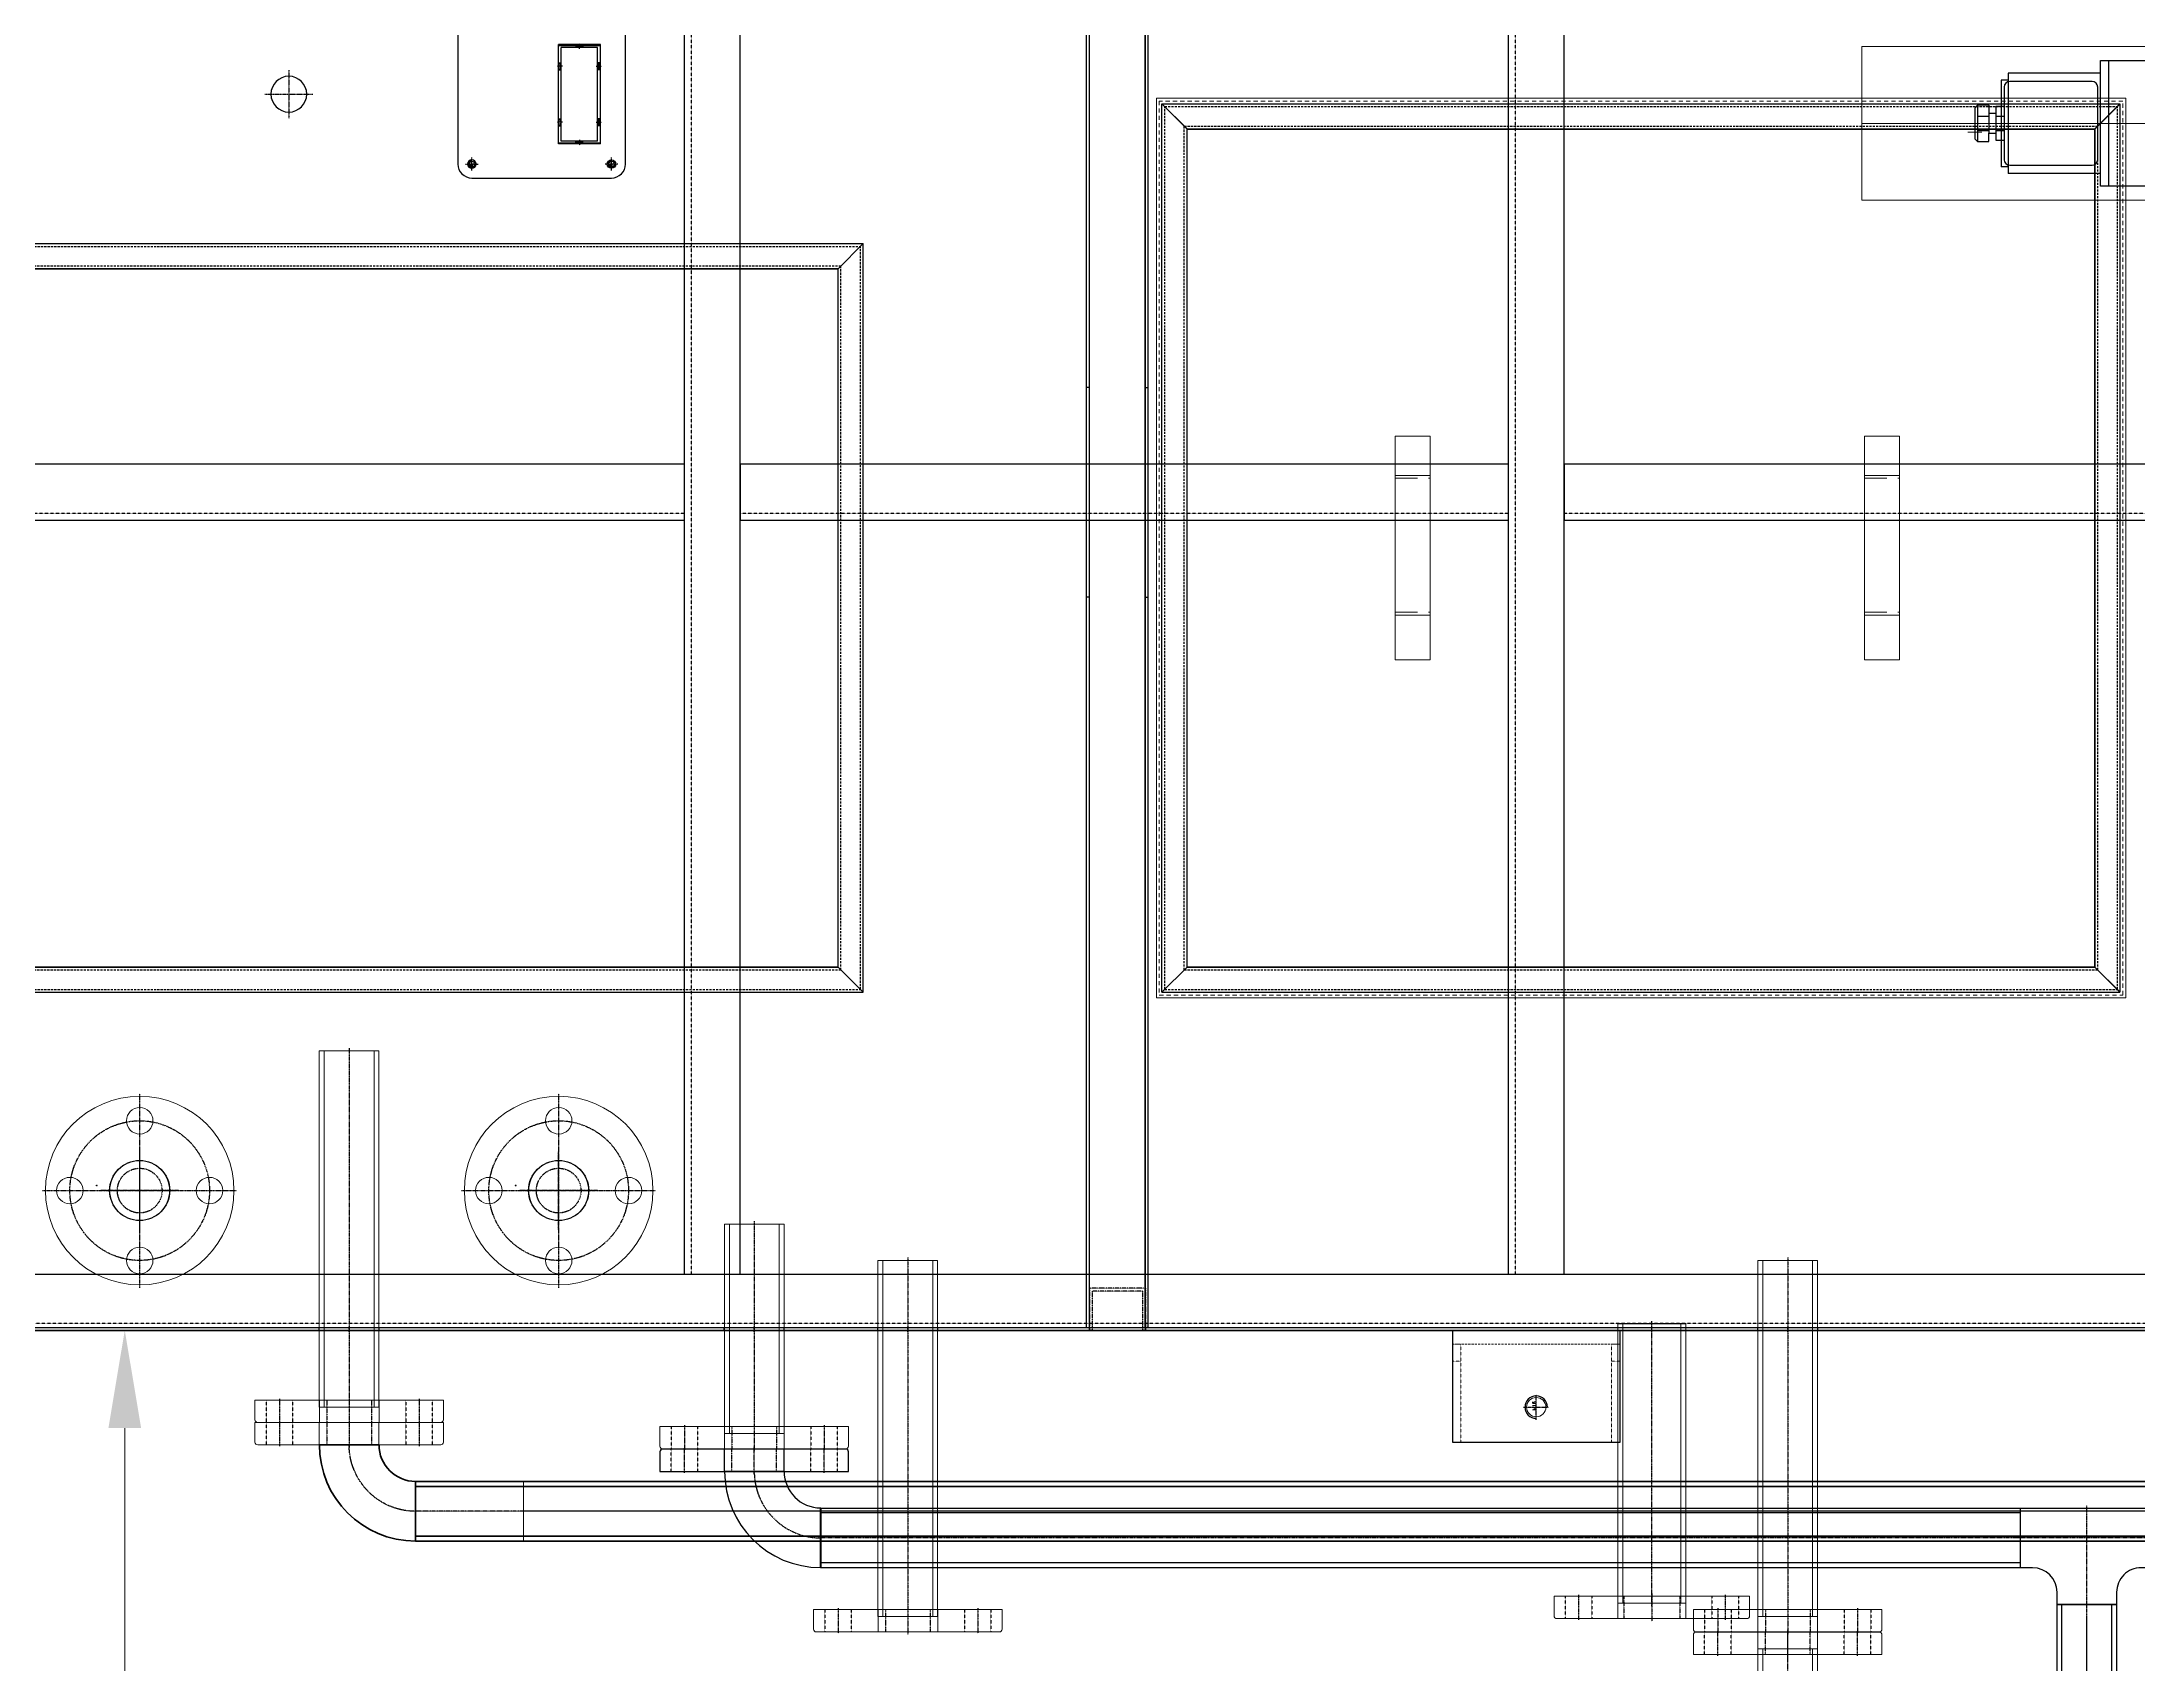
# Model space of a CAD drawing. Header units: millimetres. Extents: x -32759 to 129432, y 390 to 54305.
# Drawn here: x 14032 to 15533, y 27868 to 29030 of the extents above; entities that cross this region are included whole.
import ezdxf

# ---------------------------------------------------------------- set-up
doc = ezdxf.new("R2010")
doc.units = ezdxf.units.MM
for name, pattern in [('CENTER', [2, 1.25, -0.25, 0.25, -0.25]), ('H10', [1.75, 1, -0.75]), ('HIDDEN', [0.375, 0.25, -0.125]), ('HIDDEN2', [4.7625, 3.175, -1.5875]), ('PHANTOM', [2.5, 1.25, -0.25, 0.25, -0.25, 0.25, -0.25])]:
    doc.linetypes.add(name, pattern=pattern)
for name, color, linetype in [('01a', 8, 'Continuous'), ('01b', 30, 'Continuous'), ('01d', 211, 'Continuous'), ('01h', 60, 'Continuous'), ('01j', 243, 'Continuous'), ('02', 2, 'PHANTOM'), ('04', 111, 'Continuous'), ('07', 60, 'Continuous'), ('BOM-UDEF', 3, 'Continuous'), ('CL', 1, 'CENTER'), ('FL', 3, 'Continuous'), ('HL', 2, 'HIDDEN'), ('PL', 5, 'PHANTOM'), ('외형선', 3, 'Continuous')]:
    doc.layers.add(name, color=color, linetype=linetype)
doc.layers.add('08 소재', color=7, linetype='Continuous', lineweight=60, true_color=0xeb9514)
for name, color, linetype, lineweight in [('1-senter', 1, 'CENTER', 15), ('2은선', 2, 'HIDDEN', 18), ('_BODY', 7, 'Continuous', 13)]:
    doc.layers.add(name, color=color, linetype=linetype, lineweight=lineweight)
doc.styles.add('ROAMNS', font='romans.shx', dxfattribs={"width": 0.8, "bigfont": 'whgtxt.shx'})
doc.styles.add('한글', font='romans.shx', dxfattribs={"height": 4, "bigfont": 'whgtxt.shx'})
doc.dimstyles.new('20 작은 한덕_도면칫수', dxfattribs={"dimscale": 20, "dimtxt": 3.3, "dimasz": 3.5, "dimexe": 0.65, "dimexo": 1.25, "dimgap": 1, "dimtad": 1, "dimdec": 0, "dimdsep": 46, "dimtxsty": 'ROAMNS', "dimcen": 0, "dimclrd": 7, "dimclre": 7, "dimclrt": 2, "dimadec": 0, "dimazin": 2, "dimtp": 0.1, "dimtm": 0.1, "dimtfac": 0.71, "dimtdec": 0, "dimtmove": 0, "dimatfit": 3, "dimfxl": 1, "dimlwd": -1, "dimlwe": -1, "dimarcsym": 1})

# ---------------------------------------------------------------- blocks, each defined once
blk = doc.blocks.new('A$C20826636')
at = {"ltscale": 0.5}
for p, q in [((2, 48.6), (202, 48.6)), ((2, 0), (2, 48.6)), ((2, 45.1), (202, 45.1)), ((202, 48.6), (202, 0)), ((2, 3.5), (202, 3.5)), ((202, 0), (2, 0))]:
    blk.add_line(p, q, dxfattribs=at)
at = {"layer": 'CL', "ltscale": 0.5}
blk.add_line((0, 24.3), (204, 24.3), dxfattribs=at)
blk = doc.blocks.new('A$C351C1466')
at = {"ltscale": 0.5}
for p, q in [((2, 140), (2, 0)), ((16, 140), (2, 140)), ((18, 2), (18, 138)), ((2, 94.3), (18, 94.3)), ((2, 45.7), (18, 45.7)), ((2, 0), (16, 0))]:
    blk.add_line(p, q, dxfattribs=at)
for centre, start, end in [((16, 138), 0, 90), ((16, 2), 270, 0)]:
    blk.add_arc(centre, 2, start, end, dxfattribs=at)
at = {"layer": 'CL', "ltscale": 0.5}
for p, q in [((1, 122.5), (19, 122.5)), ((0, 70), (20, 70)), ((1, 17.5), (19, 17.5))]:
    blk.add_line(p, q, dxfattribs=at)
at = {"layer": 'HL', "ltscale": 0.5}
for p, q in [((2, 132), (18, 132)), ((2, 113), (18, 113)), ((2, 27), (18, 27)), ((2, 8), (18, 8))]:
    blk.add_line(p, q, dxfattribs=at)
at = {"layer": 'PL', "ltscale": 0.5}
for p, q in [((2, 90), (18, 90)), ((2, 50), (18, 50))]:
    blk.add_line(p, q, dxfattribs=at)
blk = doc.blocks.new('asdfsafsda')
at = {"ltscale": 0.5, "xscale": -1, "rotation": 270}
blk.add_blockref('A$C351C1466', (336641.2, 64101.4), dxfattribs=at)
at = {"ltscale": 0.5, "rotation": 270}
blk.add_blockref('A$C20826636', (336686.9, 64110.4), dxfattribs=at)
blk = doc.blocks.new('A$C63697C70')
at = {"ltscale": 0.5}
for p, q in [((2, 135), (2, 0)), ((16, 135), (2, 135)), ((18, 2), (18, 133)), ((2, 88.9), (18, 88.9)), ((2, 46.2), (18, 46.2)), ((2, 0), (16, 0))]:
    blk.add_line(p, q, dxfattribs=at)
for centre, start, end in [((16, 133), 0, 90), ((16, 2), 270, 0)]:
    blk.add_arc(centre, 2, start, end, dxfattribs=at)
at = {"layer": 'CL', "ltscale": 0.5}
for p, q in [((1, 117.5), (19, 117.5)), ((0, 67.5), (20, 67.5)), ((1, 17.5), (19, 17.5))]:
    blk.add_line(p, q, dxfattribs=at)
at = {"layer": 'HL', "ltscale": 0.5}
for p, q in [((2, 127), (18, 127)), ((2, 108), (18, 108)), ((2, 27), (18, 27)), ((2, 8), (18, 8))]:
    blk.add_line(p, q, dxfattribs=at)
at = {"layer": 'PL', "ltscale": 0.5}
for p, q in [((2, 83.5), (18, 83.5)), ((2, 51.5), (18, 51.5))]:
    blk.add_line(p, q, dxfattribs=at)
blk = doc.blocks.new('A$C2F9E22A5')
at = {"ltscale": 0.5}
for p, q in [((0, 12), (0, 117)), ((42.7, 117), (0, 117)), ((3.5, 117), (3.5, 12)), ((39.2, 117), (39.2, 12)), ((42.7, 117), (42.7, 12)), ((42.7, 12), (0, 12))]:
    blk.add_line(p, q, dxfattribs=at)
at = {"layer": 'CL', "ltscale": 0.5}
blk.add_line((21.3, 129), (21.3, 0), dxfattribs=at)
blk = doc.blocks.new('xcvbxcvbvxcbvcxc')
at = {"ltscale": 0.5}
for p, q in [((477375.2, 280371.3), (477375.2, 282656.3)), ((477375.2, 282656.3), (477417.9, 282656.3)), ((477378.7, 280371.3), (477378.7, 282656.3)), ((477414.4, 280371.3), (477414.4, 282656.3)), ((477417.9, 282656.3), (477417.9, 280371.3))]:
    blk.add_line(p, q, dxfattribs=at)
at = {"layer": 'CL', "ltscale": 0.5}
blk.add_line((477396.6, 280369.3), (477396.6, 282658.3), dxfattribs=at)
blk = doc.blocks.new('ytreyrty')
at = {"ltscale": 0.5}
for p, q in [((333062.6, 37987.1), (333105.3, 37987.1)), ((333036.4, 37960.8), (333036.4, 37918.1))]:
    blk.add_line(p, q, dxfattribs=at)
for radius in [68.9, 26.2]:
    blk.add_arc((333036.4, 37987.1), radius, 270, 0, dxfattribs=at)
at = {"layer": 'CL', "ltscale": 0.5}
blk.add_arc((333036.4, 37987.1), 47.6, 270, 0, dxfattribs=at)
blk = doc.blocks.new('asdfasdfsaffdas')
at = {"ltscale": 0.5}
for p, q in [((475843.5, 282334.7), (475843.5, 283861.7)), ((475843.5, 283861.7), (475886.2, 283861.7)), ((475847, 282334.7), (475847, 283861.7)), ((475882.7, 282334.7), (475882.7, 283861.7)), ((475886.2, 283861.7), (475886.2, 282334.7))]:
    blk.add_line(p, q, dxfattribs=at)
at = {"layer": 'CL', "ltscale": 0.5}
blk.add_line((475864.9, 282332.7), (475864.9, 283863.7), dxfattribs=at)
blk = doc.blocks.new('xcbvbxcvxcvxcvc')
at = {"xscale": -1, "rotation": 270}
blk.add_blockref('ytreyrty', (437925.4, -49174.7), dxfattribs=at)
blk.add_blockref('asdfasdfsaffdas', (0, 0))
blk = doc.blocks.new('sdgsdgfsdggss')
at = {"ltscale": 0.5}
for p, q in [((499529.5, 280285.7), (499679.5, 280285.7)), ((499529.5, 280243), (499529.5, 280285.7)), ((499529.5, 280282.2), (499679.5, 280282.2)), ((499679.5, 280285.7), (499679.5, 280243)), ((499529.5, 280246.5), (499679.5, 280246.5)), ((499679.5, 280243), (499529.5, 280243))]:
    blk.add_line(p, q, dxfattribs=at)
at = {"layer": 'CL', "ltscale": 0.5}
blk.add_line((499527.5, 280264.3), (499681.5, 280264.3), dxfattribs=at)
at = {"ltscale": 0.5}
blk.add_blockref('A$C63697C70', (499672.5, 280196.8), dxfattribs=at)
blk = doc.blocks.new('fdsgsdfgs')
at = {"ltscale": 0.5}
for p, q in [((455361.7, 204189.6), (455343.7, 204207.6)), ((455979.7, 204207.6), (455343.7, 204207.6)), ((455961.7, 204189.6), (455979.7, 204207.6)), ((455961.7, 204189.6), (455361.7, 204189.6))]:
    blk.add_line(p, q, dxfattribs=at)
at = {"color": 2, "linetype": 'HIDDEN2', "ltscale": 0.5}
for p, q in [((455977.7, 204205.6), (455345.7, 204205.6)), ((455963.7, 204191.6), (455359.7, 204191.6))]:
    blk.add_line(p, q, dxfattribs=at)
blk = doc.blocks.new('xcbbxcv')
at = {"ltscale": 0.5}
for p, q in [((456734.6, 204329), (456734.6, 203793)), ((456752.6, 204311), (456734.6, 204329)), ((456752.6, 204311), (456752.6, 203811)), ((456752.6, 203811), (456734.6, 203793))]:
    blk.add_line(p, q, dxfattribs=at)
at = {"color": 2, "linetype": 'HIDDEN2', "ltscale": 0.5}
for p, q in [((456736.6, 204327), (456736.6, 203795)), ((456750.6, 204313), (456750.6, 203809))]:
    blk.add_line(p, q, dxfattribs=at)
blk = doc.blocks.new('xcbxcvbxcv')
for name, p in [('fdsgsdfgs', (-7040, 11844.9)), ('xcbbxcv', (-8430.9, 11723.5))]:
    blk.add_blockref(name, p)
at = {"xscale": -1}
blk.add_blockref('xcbbxcv', (905674.4, 11723.5), dxfattribs=at)
at = {"xscale": -1, "rotation": 180}
blk.add_blockref('fdsgsdfgs', (-7040, 419724.1), dxfattribs=at)
blk = doc.blocks.new('cvbncvbnvc')
at = {"ltscale": 0.5}
blk.add_line((445983.7, 225627), (448383.7, 225627), dxfattribs=at)
at = {"color": 2, "ltscale": 0.5}
for p, q in [((446863.7, 224427), (446863.7, 225627)), ((446903.7, 224427), (446903.7, 225627))]:
    blk.add_line(p, q, dxfattribs=at)
blk = doc.blocks.new('wqerwqrewq')
at = {"ltscale": 0.5}
for p, q in [((474275.7, 302955.3), (474275.7, 302957.3)), ((474275.7, 302957.3), (475471.7, 302957.3)), ((474275.7, 302955.3), (475471.7, 302955.3))]:
    blk.add_line(p, q, dxfattribs=at)
at = {"color": 2, "linetype": 'HIDDEN2', "ltscale": 0.5}
for p, q in [((474798.7, 302957.3), (474798.7, 302955.3)), ((474948.7, 302957.3), (474948.7, 302955.3))]:
    blk.add_line(p, q, dxfattribs=at)
blk = doc.blocks.new('sdfgsdfggsdg')
at = {"ltscale": 0.5}
for p, q in [((454455.6, 204277.9), (454437.6, 204295.9)), ((455123.6, 204295.9), (454437.6, 204295.9)), ((455105.6, 204277.9), (455123.6, 204295.9)), ((455105.6, 204277.9), (454455.6, 204277.9))]:
    blk.add_line(p, q, dxfattribs=at)
at = {"color": 2, "linetype": 'HIDDEN2', "ltscale": 0.5}
for p, q in [((455121.6, 204293.9), (454439.6, 204293.9)), ((455107.6, 204279.9), (454453.6, 204279.9))]:
    blk.add_line(p, q, dxfattribs=at)
blk = doc.blocks.new('asfdasfasd')
blk.add_blockref('sdfgsdfggsdg', (-7033.8, 11856.6))
at = {"rotation": 90}
blk.add_blockref('fdsgsdfgs', (651611.3, -239827.2), dxfattribs=at)
at = {"xscale": -1}
for name, p, rotation in [('fdsgsdfgs', (243882.2, -239827.2), 270), ('sdfgsdfggsdg', (-7033.8, 419812.3), 180)]:
    blk.add_blockref(name, p, dxfattribs=dict(at, rotation=rotation))
blk = doc.blocks.new('JFGHGFHG')
at = {"ltscale": 0.5}
for p, q in [((260454.7, 106813.1), (260524.7, 106813.1)), ((260454.7, 106764.5), (260454.7, 106813.1)), ((260454.7, 106809.6), (260524.7, 106809.6)), ((260524.7, 106813.1), (260524.7, 106764.5)), ((260454.7, 106768), (260524.7, 106768)), ((260524.7, 106764.5), (260454.7, 106764.5))]:
    blk.add_line(p, q, dxfattribs=at)
at = {"layer": 'CL', "ltscale": 0.5}
blk.add_line((260452.7, 106788.8), (260526.7, 106788.8), dxfattribs=at)
blk = doc.blocks.new('SDFGSDFGSDGSDF')
at = {"color": 1, "ltscale": 0.5}
for p, q in [((452856.8, 176560), (453326.8, 176560)), ((452856.8, 176510), (452856.8, 176560)), ((453326.8, 176560), (453326.8, 176510)), ((453326.8, 176510), (452856.8, 176510))]:
    blk.add_line(p, q, dxfattribs=at)
blk = doc.blocks.new('XCBXCBCXV')
at = {"color": 1, "ltscale": 0.5}
for p, q in [((453352.6, 177682.3), (453352.6, 178152.3)), ((453352.6, 178152.3), (453452.6, 178152.3)), ((453452.6, 178152.3), (453452.6, 177682.3)), ((453452.6, 177682.3), (453352.6, 177682.3))]:
    blk.add_line(p, q, dxfattribs=at)
blk = doc.blocks.new('XCBXBXVX')
at = {"lineweight": -2}
blk.add_line((452950.4, 178431.3), (452950.4, 178441.3), dxfattribs=at)
at = {"lineweight": 30}
for p, q in [((452945.6, 178436.3), (452943.6, 178434.3)), ((452969.6, 178434.3), (452943.6, 178434.3)), ((452943.6, 178434.3), (452943.6, 178426.3)), ((452943.6, 178426.3), (452949.6, 178426.3)), ((452967.6, 178436.3), (452945.6, 178436.3)), ((452963.6, 178426.3), (452949.6, 178426.3)), ((452949.6, 178426.3), (452949.6, 178421.3)), ((452951.6, 178434.3), (452951.6, 178426.3)), ((452961.6, 178426.3), (452961.6, 178434.3)), ((452963.6, 178421.3), (452963.6, 178426.3)), ((452969.6, 178426.3), (452963.6, 178426.3)), ((452967.6, 178436.3), (452969.6, 178434.3)), ((452969.6, 178426.3), (452969.6, 178434.3)), ((452920.6, 178346.3), (452920.6, 178412.3)), ((452992.6, 178412.3), (452920.6, 178412.3)), ((452987.6, 178417.3), (452925.6, 178417.3)), ((452925.6, 178412.3), (452925.6, 178417.3)), ((452926.6, 178411.3), (452926.6, 178352.3)), ((452982.6, 178415.3), (452930.6, 178415.3)), ((452968.6, 178421.3), (452944.6, 178421.3)), ((452944.6, 178421.3), (452944.6, 178415.3)), ((452951.6, 178421.3), (452951.6, 178415.3)), ((452961.6, 178415.3), (452961.6, 178421.3)), ((452968.6, 178415.3), (452968.6, 178421.3)), ((452986.6, 178352.3), (452986.6, 178411.3)), ((452987.6, 178412.3), (452987.6, 178417.3)), ((452992.6, 178346.3), (452992.6, 178412.3)), ((452911.6, 178242.3), (452911.6, 178346.3)), ((452911.6, 178346.3), (453001.6, 178346.3)), ((452911.6, 178340.3), (453001.6, 178340.3)), ((452930.6, 178348.3), (452982.6, 178348.3)), ((453001.6, 178346.3), (453001.6, 178242.3)), ((452911.6, 178310.3), (453001.6, 178310.3)), ((452507.6, 178282.3), (452587.6, 178282.3)), ((452507.6, 178242.3), (452507.6, 178282.3)), ((452587.6, 178282.3), (452587.6, 178242.3)), ((452793.6, 178277.3), (452860.6, 178277.3)), ((452793.6, 178242.3), (452793.6, 178277.3)), ((452860.6, 178277.3), (452860.6, 178242.3)), ((453047.6, 178282.3), (452967.6, 178282.3)), ((452967.6, 178282.3), (452967.6, 178242.3)), ((453047.6, 178242.3), (453047.6, 178282.3)), ((452828.5, 178270.3), (452792.5, 178270.3)), ((452828.5, 178262.3), (452792.5, 178262.3)), ((452828.5, 178270.3), (452828.5, 178262.3)), ((452502.6, 178242.3), (452502.6, 177592.3)), ((453052.6, 178242.3), (452502.6, 178242.3)), ((452793.7, 178214.3), (452793.7, 178242.3)), ((452810.7, 178242.3), (452810.7, 178214.3)), ((452841.1, 178211.8), (452841.1, 178242.3)), ((452866.1, 178211.8), (452866.1, 178242.3)), ((453052.6, 178216.8), (453052.6, 178242.3)), ((452944.2, 178216.8), (452944.2, 177617.8)), ((453095.9, 178216.8), (452944.2, 178216.8)), ((453052.6, 178216.8), (453052.6, 177617.8)), ((453095.9, 178216.8), (453062.5, 178216.8)), ((453095.9, 177617.8), (453095.9, 178216.8)), ((452763.2, 178214.3), (452763.2, 177620.3)), ((452841.2, 178214.3), (452763.2, 178214.3)), ((452771.1, 178211.8), (452771.1, 177622.8)), ((452841.2, 178211.8), (452771.1, 178211.8)), ((452782.2, 178214.3), (452782.2, 177620.3)), ((452822.2, 178214.3), (452822.2, 177620.3)), ((452839.6, 178211.8), (452839.6, 177622.8)), ((452841.2, 177620.3), (452841.2, 178214.3)), ((452927.5, 178211.8), (452841.2, 178211.8)), ((452867.6, 178211.8), (452867.6, 177622.8)), ((452927.5, 178214.8), (452927.5, 177619.8)), ((452963.6, 178214.8), (452927.5, 178214.8)), ((452936.1, 178211.8), (452927.5, 178211.8)), ((452936.1, 177622.8), (452936.1, 178211.8)), ((452963.6, 178214.8), (452963.6, 177619.8)), ((452763.2, 177620.3), (452841.2, 177620.3)), ((452841.2, 177622.8), (452771.1, 177622.8)), ((452793.7, 177592.3), (452793.7, 177620.3)), ((452810.7, 177620.3), (452810.7, 177592.3)), ((452841.1, 177622.8), (452841.1, 177592.3)), ((452927.5, 177622.8), (452841.2, 177622.8)), ((452866.1, 177622.8), (452866.1, 177592.3)), ((452927.5, 177622.8), (452936.1, 177622.8)), ((452963.6, 177619.8), (452927.5, 177619.8)), ((453095.9, 177617.8), (452944.2, 177617.8)), ((453052.6, 177592.3), (453052.6, 177617.8)), ((453095.9, 177617.8), (453062.5, 177617.8)), ((452841.1, 177592.9), (452841.1, 177603.8)), ((452866.1, 177592.9), (452866.1, 177603.8)), ((452582.9, 177592.3), (452502.1, 177592.3)), ((452502.6, 177592.3), (453052.6, 177592.3)), ((452507.6, 177592.3), (452507.6, 177552.3)), ((452587.6, 177552.3), (452587.6, 177592.3)), ((452793.6, 177592.3), (452793.6, 177557.3)), ((452860.6, 177557.3), (452860.6, 177592.3)), ((452967.6, 177552.3), (452967.6, 177592.3)), ((453047.6, 177592.3), (453047.6, 177552.3)), ((452828.5, 177572.3), (452792.5, 177572.3)), ((452828.5, 177572.3), (452828.5, 177564.3)), ((452828.5, 177564.3), (452792.5, 177564.3)), ((452793.6, 177557.3), (452860.6, 177557.3)), ((452507.6, 177552.3), (452587.6, 177552.3)), ((453047.6, 177552.3), (452967.6, 177552.3))]:
    blk.add_line(p, q, dxfattribs=at)
for centre, radius in [((452775.3, 178266.3), 17.7), ((452775.3, 178266.3), 13), ((452547.6, 178262.3), 4.5), ((452775.3, 178266.3), 4), ((453007.6, 178262.3), 4.5), ((452954.6, 178154.5), 4), ((452954.6, 177917.3), 4), ((452954.6, 177680), 4), ((452775.3, 177568.3), 17.7), ((452547.6, 177572.3), 4.5), ((452775.3, 177568.3), 13), ((452775.3, 177568.3), 4), ((453007.6, 177572.3), 4.5)]:
    blk.add_circle(centre, radius, dxfattribs=at)
for centre, start, end in [((452930.6, 178411.3), 90, 180), ((452982.6, 178411.3), 0, 90), ((452930.6, 178352.3), 180, 270), ((452982.6, 178352.3), 270, 0)]:
    blk.add_arc(centre, 4, start, end, dxfattribs=at)
at = {"layer": '1-senter', "lineweight": 30}
for p, q in [((452555.1, 178262.3), (452540.1, 178262.3)), ((452547.6, 178254.8), (452547.6, 178269.8)), ((453000.1, 178262.3), (453015.1, 178262.3)), ((453007.6, 178269.8), (453007.6, 178254.8)), ((452954.6, 178158.5), (452954.6, 178150.5)), ((452958.6, 178154.5), (452950.6, 178154.5)), ((452958.6, 177917.3), (452950.6, 177917.3)), ((452954.6, 177921.3), (452954.6, 177913.3)), ((452958.6, 177680), (452950.6, 177680)), ((452954.6, 177684), (452954.6, 177676)), ((452540.1, 177572.3), (452555.1, 177572.3)), ((452547.6, 177579.8), (452547.6, 177564.8)), ((453000.1, 177572.3), (453015.1, 177572.3)), ((453007.6, 177579.8), (453007.6, 177564.8))]:
    blk.add_line(p, q, dxfattribs=at)
at = {"layer": 'CL', "ltscale": 5}
blk.add_line((452462.6, 177917.3), (453105.9, 177917.3), dxfattribs=at)
at = {"ltscale": 0.5, "extrusion": (0, 0, -1), "zscale": -1, "rotation": 180}
for p in [(-452414.6, 178187.3), (-452414.6, 177987.3), (-452414.6, 177787.3)]:
    blk.add_blockref('A$C351C1466', p, dxfattribs=at)
at = {"extrusion": (0, 0, -1), "zscale": -1, "rotation": 180}
for p in [(-191977.8, 284906.1), (-191977.8, 284706.1), (-191977.8, 284506.1)]:
    blk.add_blockref('JFGHGFHG', p, dxfattribs=at)
at = {"color": 1}
blk.add_blockref('XCBXCBCXV', (-500, 0), dxfattribs=at)
at = {"color": 1, "rotation": 90}
blk.add_blockref('SDFGSDFGSDGSDF', (629462.6, -275174.5), dxfattribs=at)
at = {"color": 2, "insert": (452733.4, 177857.8), "char_height": 24.75, "attachment_point": 5, "style": 'ROAMNS'}
blk.add_mtext('COOLANT SEPARATOR\\P360', dxfattribs=at)
blk = doc.blocks.new('asfdasfdsaf')
at = {"color": 4}
for p, q in [((453923.1, 202645.8), (453763.1, 202645.8)), ((453763.1, 202645.8), (453763.1, 202620.8)), ((453795.1, 202645.8), (453795.1, 202620.8)), ((453895.1, 202645.8), (453895.1, 202620.8)), ((453923.1, 202645.8), (453923.1, 202620.8)), ((453923.1, 202620.8), (453763.1, 202620.8))]:
    blk.add_line(p, q, dxfattribs=at)
at = {"color": 2, "linetype": 'HIDDEN2', "ltscale": 5}
for p, q in [((453797.1, 202645.8), (453797.1, 202620.8)), ((453893.1, 202645.8), (453893.1, 202620.8))]:
    blk.add_line(p, q, dxfattribs=at)
blk = doc.blocks.new('asdfasdfdsfaf')
at = {"color": 4}
for p, q in [((455889.9, 202892.5), (455245.9, 202892.5)), ((455245.9, 202892.5), (455245.9, 202198.5)), ((455889.9, 202198.5), (455889.9, 202892.5)), ((455245.9, 202198.5), (455889.9, 202198.5))]:
    blk.add_line(p, q, dxfattribs=at)
at = {"color": 2, "linetype": 'H10', "ltscale": 3}
for p, q in [((455887.9, 202890.5), (455247.9, 202890.5)), ((455247.9, 202890.5), (455247.9, 202200.5)), ((455887.9, 202200.5), (455887.9, 202890.5)), ((455247.9, 202200.5), (455887.9, 202200.5))]:
    blk.add_line(p, q, dxfattribs=at)
for p in [(1724.8, 75.7), (1724.8, -260.3)]:
    blk.add_blockref('asfdasfdsaf', p)
blk = doc.blocks.new('HS_BOM', base_point=(-3113.6, 16316.3))
at = {"layer": 'BOM-UDEF'}
blk.add_circle((-3113.6, 16316.3), 0.25, dxfattribs=at)
blk = doc.blocks.new('A$C386F4B6A')
at = {"ltscale": 0.5}
for centre, radius in [((69.5, 69.5), 67.5), ((69.5, 119.5), 9.5), ((69.5, 69.5), 21.4), ((19.5, 69.5), 9.5), ((119.5, 69.5), 9.5), ((69.5, 19.5), 9.5)]:
    blk.add_circle(centre, radius, dxfattribs=at)
at = {"layer": 'CL', "ltscale": 0.5}
for p, q in [((69.5, 139), (69.5, 0)), ((0, 69.5), (139, 69.5))]:
    blk.add_line(p, q, dxfattribs=at)
blk.add_circle((69.5, 69.5), 50, dxfattribs=at)
at = {"layer": 'PL', "ltscale": 0.5}
blk.add_circle((69.5, 69.5), 16, dxfattribs=at)
at = {"layer": 'BOM-UDEF', "ltscale": 0.5}
blk.add_blockref('HS_BOM', (73.2, 100.3), dxfattribs=at)
blk = doc.blocks.new('xcvbxcvbcvbvxcxc')
at = {"ltscale": 0.5}
for p, q in [((508454.9, 282119), (508454.9, 284519)), ((508494.9, 284479), (508494.9, 282159))]:
    blk.add_line(p, q, dxfattribs=at)
at = {"layer": 'HL', "ltscale": 0.5}
blk.add_line((508459.9, 282124), (508459.9, 284514), dxfattribs=at)
blk = doc.blocks.new('asfdsdfafsad')
at = {"ltscale": 0.5}
for p, q in [((507346.1, 283868.7), (506226.1, 283868.7)), ((506226.1, 283868.7), (506226.1, 283828.7)), ((507346.1, 283868.7), (507346.1, 283828.7)), ((506226.1, 283828.7), (507346.1, 283828.7))]:
    blk.add_line(p, q, dxfattribs=at)
at = {"layer": 'HL', "ltscale": 0.5}
blk.add_line((506226.1, 283833.7), (507346.1, 283833.7), dxfattribs=at)
blk = doc.blocks.new('jkfjgjhhgjfgh')
at = {"ltscale": 0.5}
for p, q in [((505275.7, 282441.1), (504725.7, 282441.1)), ((504725.7, 282441.1), (504725.7, 282401.1)), ((505275.7, 282441.1), (505275.7, 282401.1)), ((504725.7, 282401.1), (505275.7, 282401.1))]:
    blk.add_line(p, q, dxfattribs=at)
at = {"layer": 'HL', "ltscale": 0.5}
blk.add_line((504725.7, 282406.1), (505275.7, 282406.1), dxfattribs=at)
blk = doc.blocks.new('xcvbcxvbvxc')
at = {"ltscale": 0.5}
for p, q in [((506946.8, 282214.7), (506946.8, 281766.7)), ((506946.8, 282214.7), (506986.8, 282214.7)), ((506986.8, 281766.7), (506986.8, 282214.7)), ((506946.8, 281766.7), (506986.8, 281766.7))]:
    blk.add_line(p, q, dxfattribs=at)
at = {"layer": 'HL', "ltscale": 0.5}
blk.add_line((506981.8, 281766.7), (506981.8, 282214.7), dxfattribs=at)
blk = doc.blocks.new('sdfgfgsfdgsd')
at = {"ltscale": 0.5}
blk.add_line((507566.8, 281746.7), (507566.8, 282946.7), dxfattribs=at)
at = {"xscale": -1}
blk.add_blockref('xcvbxcvbcvbvxcxc', (1016021.7, -1572.4), dxfattribs=at)
for name, p in [('xcvbcxvbvxc', (0, 0)), ('asfdsdfafsad', (180.7, -2102.1)), ('asfdsdfafsad', (180.7, -2692.1))]:
    blk.add_blockref(name, p)
at = {"rotation": 90}
for p in [(789387.9, -223549.1), (789387.9, -224139.1)]:
    blk.add_blockref('jkfjgjhhgjfgh', p, dxfattribs=at)
blk = doc.blocks.new('sdfgsdgfdgd')
at = {"ltscale": 0.5}
blk.add_circle((489855.9, 297052.9), 6.92, dxfattribs=at)
at = {"layer": 'CL', "ltscale": 0.5}
for p, q in [((489855.9, 297061.9), (489855.9, 297043.9)), ((489846.9, 297052.9), (489864.9, 297052.9))]:
    blk.add_line(p, q, dxfattribs=at)
at = {"layer": 'FL', "color": 1, "ltscale": 0.5}
blk.add_arc((489855.9, 297052.9), 8, 270, 180, dxfattribs=at)
at = {"color": 2, "style": '한글'}
blk.add_text('M16', height=2.4, dxfattribs=at).set_placement((489853.5, 297053.1))
blk = doc.blocks.new('sdfgsdfsdgsd')
at = {"color": 2, "linetype": 'HIDDEN2', "ltscale": 0.5}
blk.add_line((490032.2, 296995.1), (490032.2, 297115.1), dxfattribs=at)
at = {"ltscale": 0.5}
blk.add_line((490042.2, 296995.1), (490042.2, 297115.1), dxfattribs=at)
at = {"layer": '외형선'}
for p, q in [((490042.2, 297115.1), (489962.2, 297115.1)), ((489962.2, 297115.1), (489962.2, 296995.1)), ((489962.2, 296995.1), (490042.2, 296995.1))]:
    blk.add_line(p, q, dxfattribs=at)
blk.add_blockref('sdfgsdgfdgd', (131.3, 2.2))
blk = doc.blocks.new('cvbncncvbcn')
at = {"ltscale": 0.5}
for p, q in [((490334.8, 296974.9), (490334.8, 296980.9)), ((490334.8, 296980.9), (490404.8, 296980.9)), ((490334.8, 296974.9), (490404.8, 296974.9)), ((490392.8, 296974.9), (490392.8, 296980.9)), ((490404.8, 296974.9), (490404.8, 296980.9))]:
    blk.add_line(p, q, dxfattribs=at)
blk = doc.blocks.new('ASFDASFDDFAS')
blk.add_blockref('sdfgsdfsdgsd', (21.3, -380.4))
at = {"layer": '2은선', "xscale": -1, "rotation": 180}
blk.add_blockref('cvbncncvbcn', (-351.3, 593709.5), dxfattribs=at)
at = {"layer": '2은선'}
blk.add_blockref('cvbncncvbcn', (-351.3, -360.2), dxfattribs=at)
blk = doc.blocks.new('sdfgsfdgsdfggsgs')
at = {"ltscale": 0.5}
for p, q in [((487603.6, 279284), (487603.6, 279326.7)), ((487603.6, 279326.7), (487858.6, 279326.7)), ((487858.6, 279323.2), (487603.6, 279323.2)), ((487858.6, 279326.7), (487858.6, 279284)), ((487858.6, 279287.5), (487603.6, 279287.5)), ((487858.6, 279284), (487603.6, 279284))]:
    blk.add_line(p, q, dxfattribs=at)
at = {"layer": 'CL', "ltscale": 0.5}
blk.add_line((487860.6, 279305.3), (487601.6, 279305.3), dxfattribs=at)
at = {"ltscale": 0.5, "rotation": 180}
blk.add_blockref('A$C63697C70', (487610.6, 279372.8), dxfattribs=at)
blk = doc.blocks.new('asdfsfsadas')
at = {"color": 2, "linetype": 'HIDDEN2', "ltscale": 0.5}
for p, q in [((499558.6, 279988.1), (499560.6, 279988.1)), ((499558.6, 279945.1), (499560.6, 279945.1))]:
    blk.add_line(p, q, dxfattribs=at)
at = {"layer": 'CL', "ltscale": 0.5}
blk.add_line((499557.6, 279966.6), (499561.6, 279966.6), dxfattribs=at)
blk = doc.blocks.new('cvbncvbnvvnc')
at = {"ltscale": 0.5}
for p, q in [((494894.1, 285565.4), (497294.1, 285565.4)), ((494894.1, 285563.4), (497294.1, 285563.4))]:
    blk.add_line(p, q, dxfattribs=at)
at = {"xscale": -1, "rotation": 270}
for p in [(215277.5, -213995.2), (215567.5, -213995.2), (215677.5, -213995.2), (216307.5, -213995.2)]:
    blk.add_blockref('asdfsfsadas', p, dxfattribs=at)
blk = doc.blocks.new('asdfasfsfsa')
at = {"ltscale": 0.5}
blk.add_circle((450665.1, 185492), 12.8, dxfattribs=at)
at = {"layer": 'CL', "ltscale": 0.5}
for p, q in [((450665.1, 185509.3), (450665.1, 185474.7)), ((450647.8, 185492), (450682.4, 185492))]:
    blk.add_line(p, q, dxfattribs=at)
blk = doc.blocks.new('dfsgsdf')
at = {"ltscale": 0.5}
for p, q in [((450327.8, 195944), (450327.8, 196444)), ((450927.8, 196444), (450327.8, 196444)), ((450927.8, 195944), (450927.8, 196444)), ((450327.8, 195944), (450927.8, 195944))]:
    blk.add_line(p, q, dxfattribs=at)
blk = doc.blocks.new('sadfasdfsa')
at = {"ltscale": 0.5}
for p, q in [((452868.2, 198400.7), (452908.2, 198400.7)), ((452868.2, 198400.7), (452868.2, 198370.7)), ((452870.2, 198398.7), (452906.2, 198398.7)), ((452870.2, 198398.7), (452870.2, 198370.7)), ((452906.2, 198398.7), (452906.2, 198370.7)), ((452908.2, 198400.7), (452908.2, 198370.7)), ((452868.2, 198370.7), (452870.2, 198370.7)), ((452906.2, 198370.7), (452908.2, 198370.7))]:
    blk.add_line(p, q, dxfattribs=at)
blk = doc.blocks.new('safdasfdfasd')
at = {"ltscale": 0.5}
blk.add_circle((498293.2, 279681.8), 21.5, dxfattribs=at)
at = {"layer": 'CL', "ltscale": 0.5}
for p, q in [((498293.2, 279709.6), (498293.2, 279654)), ((498265.4, 279681.8), (498321, 279681.8))]:
    blk.add_line(p, q, dxfattribs=at)
blk = doc.blocks.new('DFSGFGDSGD')
at = {"ltscale": 0.5}
blk.add_circle((514123.5, 287089.9), 2.07, dxfattribs=at)
at = {"layer": 'CL', "ltscale": 0.5}
for p, q in [((514123.5, 287093.4), (514123.5, 287086.4)), ((514120, 287089.9), (514127, 287089.9))]:
    blk.add_line(p, q, dxfattribs=at)
at = {"layer": 'FL', "color": 1, "ltscale": 0.5}
blk.add_arc((514123.5, 287089.9), 2.5, 270, 180, dxfattribs=at)
at = {"color": 2, "ltscale": 0.5, "insert": (514122.8, 287091.3), "char_height": 1.2, "width": 1.091, "attachment_point": 1, "style": '한글'}
blk.add_mtext('M5', dxfattribs=at)
blk = doc.blocks.new('SDFGDSFGDSGSDGSD')
at = {"ltscale": 0.5}
for p, q in [((494894.1, 279289.9), (497294.1, 279289.9)), ((495694.1, 278429.9), (495694.1, 279029.9)), ((495694.1, 279029.9), (496344.1, 279029.9)), ((496344.1, 279029.9), (496344.1, 278429.9)), ((496764.3, 278440), (496794.3, 278440)), ((496764.3, 278370), (496764.3, 278440)), ((496794.3, 278440), (496794.3, 278370)), ((496344.1, 278429.9), (495694.1, 278429.9)), ((496794.3, 278370), (496764.3, 278370))]:
    blk.add_line(p, q, dxfattribs=at)
for name, p in [('safdasfdfasd', (-1499.1, -492)), ('safdasfdfasd', (-1199.1, -492)), ('DFSGFGDSGD', (-17367.3, -8634.9)), ('DFSGFGDSGD', (-17267.3, -8634.9))]:
    blk.add_blockref(name, p)
at = {"extrusion": (0, 0, -1), "zscale": -1}
for name, p, rotation in [('dfsgsdf', (-46266.2, 474973.8), 180), ('asdfasfsfsa', (-311495.3, -172260.2), 90)]:
    blk.add_blockref(name, p, dxfattribs=dict(at, rotation=rotation))
at = {"layer": '02', "extrusion": (0, 0, -1), "zscale": -1, "rotation": 180}
blk.add_blockref('sadfasdfsa', (-43505.8, 477660.5), dxfattribs=at)
blk = doc.blocks.new('XCVBXCVBVXCBC')
at = {"ltscale": 0.5}
blk.add_circle((514250.5, 287239.7), 3, dxfattribs=at)
at = {"layer": 'CL', "ltscale": 0.5}
for p, q in [((514250.5, 287244.3), (514250.5, 287235.1)), ((514245.9, 287239.7), (514255.1, 287239.7))]:
    blk.add_line(p, q, dxfattribs=at)
blk = doc.blocks.new('VBNBN')
at = {"color": 2, "linetype": 'HIDDEN2', "ltscale": 0.5}
for p, q in [((514128.5, 287092.4), (514129, 287092)), ((514129, 287092), (514129, 287087.8)), ((514129, 287092), (514130.1, 287092)), ((514130.1, 287092), (514130.5, 287092.4)), ((514130.1, 287092), (514130.1, 287087.8)), ((514128.5, 287087.4), (514129, 287087.8)), ((514129, 287087.8), (514130.1, 287087.8)), ((514130.1, 287087.8), (514130.5, 287087.4))]:
    blk.add_line(p, q, dxfattribs=at)
at = {"layer": 'CL', "ltscale": 0.5}
blk.add_line((514131.5, 287089.9), (514127.5, 287089.9), dxfattribs=at)
at = {"layer": 'FL', "color": 2, "linetype": 'HIDDEN2', "ltscale": 0.5}
for p, q in [((514128.5, 287092.4), (514130.5, 287092.4)), ((514128.5, 287087.4), (514130.5, 287087.4))]:
    blk.add_line(p, q, dxfattribs=at)
blk = doc.blocks.new('CVNVBNVNC')
at = {"ltscale": 0.5}
for p, q in [((514350.5, 287249.7), (514250.5, 287249.7)), ((514240.5, 287239.7), (514240.5, 287139.7)), ((514360.5, 287139.7), (514360.5, 287239.7)), ((514258.5, 287225.2), (514258.5, 287154.2)), ((514258.5, 287225.2), (514288.5, 287225.2)), ((514260.5, 287223.2), (514260.5, 287156.2)), ((514260.5, 287223.2), (514286.5, 287223.2)), ((514286.5, 287223.2), (514286.5, 287156.2)), ((514288.5, 287225.2), (514288.5, 287154.2)), ((514258.5, 287154.2), (514288.5, 287154.2)), ((514260.5, 287156.2), (514286.5, 287156.2)), ((514250.5, 287129.7), (514350.5, 287129.7))]:
    blk.add_line(p, q, dxfattribs=at)
for centre, start, end in [((514250.5, 287239.7), 90, 180), ((514350.5, 287239.7), 0, 90), ((514250.5, 287139.7), 180, 270), ((514350.5, 287139.7), 270, 0)]:
    blk.add_arc(centre, 10, start, end, dxfattribs=at)
for name, p in [('XCVBXCVBVXCBC', (0, 0)), ('VBNBN', (130, 119.9))]:
    blk.add_blockref(name, p)
at = {"xscale": -1}
for name, p in [('XCVBXCVBVXCBC', (1028601, 0)), ('VBNBN', (1028417.1, 119.9))]:
    blk.add_blockref(name, p, dxfattribs=at)
for name, p, rotation in [('VBNBN', (227183.6, 801353.8), 270), ('VBNBN', (1028417.1, 574259.6), 180), ('XCVBXCVBVXCBC', (1028601, 574379.5), 180)]:
    blk.add_blockref(name, p, dxfattribs=dict(rotation=rotation))
for name, p, rotation in [('VBNBN', (130, 574259.6), 180), ('VBNBN', (227183.6, -226974.3), 270), ('XCVBXCVBVXCBC', (0, 574379.5), 180)]:
    blk.add_blockref(name, p, dxfattribs=dict(at, rotation=rotation))
blk = doc.blocks.new('vmbnmvbmvbv')
at = {"ltscale": 0.5}
for p, q in [((473735.5, 283445.6), (473735.5, 283454.3)), ((473735.5, 283454.3), (473778.2, 283454.3)), ((473778.2, 283454.3), (473778.2, 283445.6)), ((473709.2, 283385.4), (473709.2, 283428.1)), ((473709.2, 283428.1), (473718, 283428.1)), ((473795.7, 283428.1), (473804.4, 283428.1)), ((473804.4, 283428.1), (473804.4, 283385.4)), ((473804.4, 283385.4), (473709.2, 283385.4))]:
    blk.add_line(p, q, dxfattribs=at)
for centre, start, end in [((473718, 283445.6), 270, 0), ((473795.7, 283445.6), 180, 270)]:
    blk.add_arc(centre, 17.5, start, end, dxfattribs=at)
at = {"layer": 'CL', "ltscale": 0.5}
for p, q in [((473756.8, 283456.3), (473756.8, 283383.4)), ((473707.2, 283406.7), (473806.4, 283406.7))]:
    blk.add_line(p, q, dxfattribs=at)
blk = doc.blocks.new('xcvbcvbcxbxc')
at = {"ltscale": 0.5}
for p, q in [((475824.5, 282712.7), (475824.5, 283571.7)), ((475824.5, 283571.7), (475867.2, 283571.7)), ((475828, 282712.7), (475828, 283571.7)), ((475863.7, 282712.7), (475863.7, 283571.7)), ((475867.2, 283571.7), (475867.2, 282712.7)), ((475867.2, 282712.7), (475824.5, 282712.7))]:
    blk.add_line(p, q, dxfattribs=at)
blk = doc.blocks.new('cvbncvbnbcn')
at = {"ltscale": 0.5}
for p, q in [((475644.7, 282686.4), (475798.3, 282686.4)), ((475644.7, 282643.7), (475644.7, 282686.4)), ((475644.7, 282682.9), (475798.3, 282682.9)), ((475798.3, 282686.4), (475798.3, 282643.7)), ((475644.7, 282647.2), (475798.3, 282647.2)), ((475798.3, 282643.7), (475644.7, 282643.7))]:
    blk.add_line(p, q, dxfattribs=at)
at = {"layer": 'CL', "ltscale": 0.5}
blk.add_line((475642.7, 282665.1), (475800.3, 282665.1), dxfattribs=at)
blk = doc.blocks.new('xcvbxcbxcb')
at = {"color": 4, "ltscale": 0.5}
blk.add_line((65921.8, 40597.2), (66216.1, 40597.2), dxfattribs=at)
at = {"ltscale": 0.5}
blk.add_blockref('A$C63697C70', (66319.4, 41483.8), dxfattribs=at)
for name, p, rotation in [('ytreyrty', (399357.8, 79490.8), 180), ('vmbnmvbmvbv', (349680.5, -433159.7), 90)]:
    blk.add_blockref(name, p, dxfattribs=dict(rotation=rotation))
at = {"color": 4}
for name in ['xcvbcvbcxbxc', 'cvbncvbnbcn']:
    blk.add_blockref(name, (-409572.1, -242067.9), dxfattribs=at)
blk = doc.blocks.new('*D1525')
at = {"color": 7, "linetype": 'ByBlock', "transparency": 16777216}
for p, q in [((262511.3, 140827.3), (262422.6, 140827.3)), ((262435.6, 140100.4), (262435.6, 140757.3)), ((262511.3, 140030.4), (262422.6, 140030.4))]:
    blk.add_line(p, q, dxfattribs=at)
at = {"color": 7, "transparency": 16777216}
for points in [[(262423.9, 140757.3), (262447.3, 140757.3), (262435.6, 140827.3)], [(262423.9, 140100.4), (262447.3, 140100.4), (262435.6, 140030.4)]]:
    blk.add_solid(points, dxfattribs=at)
at = {"layer": 'Defpoints', "color": 0, "transparency": 16777216}
for p in [(262435.6, 140827.3), (262536.3, 140827.3), (262536.3, 140030.4)]:
    blk.add_point(p, dxfattribs=at)
at = {"color": 2, "transparency": 16777216, "insert": (262382.6, 140270), "char_height": 66, "attachment_point": 5, "rotation": 90, "style": 'ROAMNS'}
blk.add_mtext('797', dxfattribs=at)
blk = doc.blocks.new('sdfgsdfgcxvxbxcv')
at = {"ltscale": 0.5}
for p, q in [((263679.283, 141691.268), (263679.283, 141746.268)), ((263679.283, 141746.268), (263954.283, 141746.268)), ((263954.283, 141691.268), (263679.283, 141691.268)), ((263679.283, 141691.268), (263679.283, 141636.268)), ((263679.283, 141636.268), (263954.283, 141636.268))]:
    blk.add_line(p, q, dxfattribs=at)
at = {"layer": 'CL', "ltscale": 0.5}
blk.add_line((263794.867, 140678.665), (262931.887, 140678.665), dxfattribs=at)
at = {"color": 1, "rotation": 90.00000000000001}
blk.add_blockref('XCBXBXVX', (442196.549, -311265.294), dxfattribs=at)
for name, p, rotation in [('asdfasdfdsfaf', (466066.783, -314180.605), 90.00000000000001), ('sdfgsfdgsdfggsgs', (541901.599, -346831.329), 90.00000000000001), ('sdgsdgfsdggss', (-17378.018, 640432.798), 270), ('sdfgsfdgsdfggsgs', (542301.599, -346981.329), 90.00000000000001), ('sdfgsfdgsdfggsgs', (542931.599, -346981.329), 90.00000000000001), ('ASFDASFDDFAS', (560120.915, -349236.261), 90.00000000000001), ('xcvbxcvbvxcbvcxc', (545377.32, -336698.929), 90)]:
    blk.add_blockref(name, p, dxfattribs=dict(rotation=rotation))
at = {"ltscale": 0.5}
for name, p, rotation in [('A$C386F4B6A', (262515.788, 140857.765), 90.00000000000001), ('A$C386F4B6A', (262815.788, 140857.765), 90.00000000000001), ('A$C63697C70', (263693.792, 140593.265), 90)]:
    blk.add_blockref(name, p, dxfattribs=dict(at, rotation=rotation))
at = {"xscale": -1, "rotation": 180}
blk.add_blockref('asdfsafsda', (-73182.164, 204740.253), dxfattribs=at)
at = {"ltscale": 0.5, "xscale": -1, "rotation": 90}
blk.add_blockref('A$C63697C70', (262663.788, 140763.265), dxfattribs=at)
blk.add_blockref('A$C2F9E22A5', (263604.942, 140482.27))
at = {"layer": '01a', "rotation": 270}
blk.add_blockref('sdfgfgsfdgsd', (-18300.371, 648394.062), dxfattribs=at)
at = {"layer": '01b', "xscale": -1, "rotation": 180}
blk.add_blockref('cvbncvbnvc', (-183737.46, 366454.307), dxfattribs=at)
at = {"layer": '01d', "xscale": -1, "rotation": 270}
blk.add_blockref('wqerwqrewq', (-39831.036, -333446.48), dxfattribs=at)
at = {"layer": '01d'}
for name, p, rotation in [('wqerwqrewq', (566123.612, -333446.48), 90.00000000000001), ('xcvbxcbxcb', (304437.619, 74404.861), 90)]:
    blk.add_blockref(name, p, dxfattribs=dict(at, rotation=rotation))
at = {"layer": '01h', "rotation": 180}
blk.add_blockref('xcbxcvbxcv', (711268.021, 357121.768), dxfattribs=at)
at = {"layer": '01j', "rotation": 180}
blk.add_blockref('CVNVBNVNC', (777034.61, 428901.871), dxfattribs=at)
at = {"layer": '04', "rotation": 180}
for name, p in [('SDFGDSFGDSGSDGSD', (759540.371, 420117.12)), ('asfdasfasd', (711268.021, 357221.764))]:
    blk.add_blockref(name, p, dxfattribs=at)
at = {"layer": '07'}
blk.add_blockref('cvbncvbnvvnc', (-232647.795, -144736.184), dxfattribs=at)
at = {"layer": '08 소재', "rotation": 90}
blk.add_blockref('xcbvbxcvxcvxcvc', (546505.545, -335167.229), dxfattribs=at)
dim = blk.add_linear_dim(base=(262435.607, 140827.265), p1=(262536.291, 140030.395), p2=(262536.291, 140827.265), angle=90, dimstyle='20 작은 한덕_도면칫수')
dim.commit()
dim.dimension.update_dxf_attribs({"geometry": '*D1525', "text_midpoint": (262435.607, 140270.036), "dimtype": 128})

msp = doc.modelspace()

# ---------------------------------------------------------------- block references
at = {"layer": '_BODY'}
msp.add_blockref('sdfgsdfgcxvxbxcv', (-248343.9, -112720), dxfattribs=at)

doc.saveas('drawing.dxf')
